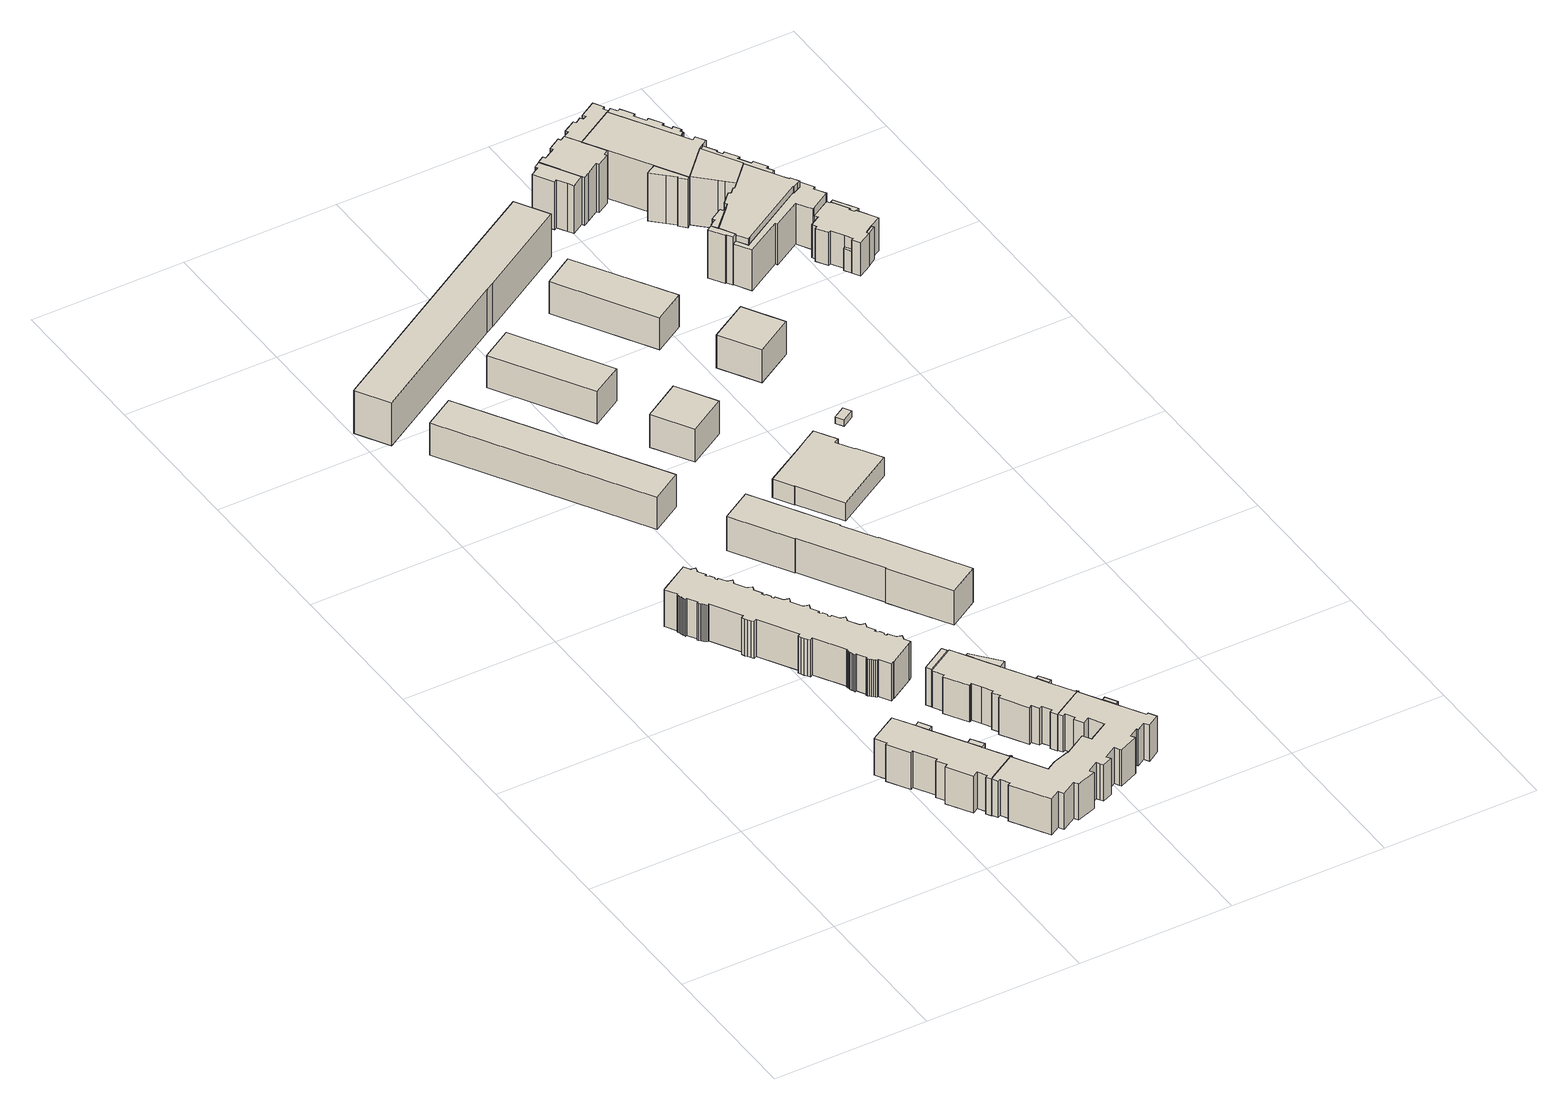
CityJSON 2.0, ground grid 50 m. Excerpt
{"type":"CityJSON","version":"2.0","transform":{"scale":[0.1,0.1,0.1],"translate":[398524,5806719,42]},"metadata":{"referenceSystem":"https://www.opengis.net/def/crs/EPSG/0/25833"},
"CityObjects":{
"building1":{"type":"Building","attributes":{"Gemeindeschluessel":"11000008","function":"31001_1010"},"address":[{"country":"Germany","locality":"Berlin","thoroughfareNumber":"40, 42","thoroughfareName":"Elfriede-Kuhr-Straße"}],"children":["building1-1","building1-2","building1-3"]},
"building1-1":{"type":"BuildingPart","attributes":{"BezugspunktDach":"2200","measuredHeight":13.09,"storeysAboveGround":4},"parents":["building1"],"geometry":[{"type":"MultiSurface","lod":"1","boundaries":[[[0,1,2,3,4,5,6,7,8,9,10,11,12,13,14,15,16,17,18,19,20,21,22,23]],[[24,25,26,27,28,29,30,31,32,33,34,35,36,37,38,39,40,41,42,43,44,45,46,47]],[[24,47,23,22]],[[25,24,22,21]],[[26,25,21,20]],[[27,26,20,48,49]],[[28,27,19,18]],[[29,28,18,50,51]],[[30,29,17,16]],[[31,30,16,15]],[[32,31,15,14]],[[33,32,14,13]],[[34,33,13,12]],[[35,34,12,11]],[[36,35,11,10]],[[37,36,10,9]],[[38,37,9,8]],[[39,38,8,7]],[[40,39,7,6]],[[41,40,6,5]],[[42,41,5,4]],[[43,42,4,3]],[[44,43,3,2]],[[45,44,2,1]],[[46,45,1,0]],[[47,46,0,23]],[[49,48,20,19]],[[51,50,18,17]]]}]},
"building1-2":{"type":"BuildingPart","attributes":{"BezugspunktDach":"2200","measuredHeight":12.94,"storeysAboveGround":4},"parents":["building1"],"geometry":[{"type":"MultiSurface","lod":"1","boundaries":[[[52,53,54,55]],[[56,57,51,50]],[[56,50,55,54]],[[57,56,54,53]],[[51,57,53,52]],[[18,17,52,55]],[[50,51,17,18]]]}]},
"building1-3":{"type":"BuildingPart","attributes":{"BezugspunktDach":"2200","measuredHeight":13.12,"storeysAboveGround":4},"parents":["building1"],"geometry":[{"type":"MultiSurface","lod":"1","boundaries":[[[58,59,60,61]],[[62,63,49,48]],[[62,48,61,60]],[[63,62,60,59]],[[49,63,59,58]],[[48,20,19,58,61]],[[49,19,20,48]]]}]},
"building2":{"type":"Building","attributes":{"Gemeindeschluessel":"11000008","BezugspunktDach":"2200","function":"31001_1010","measuredHeight":13.29,"storeysAboveGround":4},"address":[{"country":"Germany","locality":"Berlin","thoroughfareNumber":"32, 34, 36, 38","thoroughfareName":"Elfriede-Kuhr-Straße"}],"geometry":[{"type":"Solid","lod":"1","boundaries":[[[[64,65,66,67,68,69,70,71,72,73,74,75,76,77,78,79,80,81,82,83,84,85,86,87,88,89,90,91,92,93,94,95,96,97,98,99,100,101,102,103,104,105,106,107,108,109,110,111,112,113,114,115,116,117,118,119,120,121,122,123,124,125,126,127,128,129,130,131,132,133,134,135,136,137,138,139,140,141,142,143,144,145,146,147,148,149,150,151,152,153,154,155,156,157,158,159,160,161,162,163,164,165,166,167,168,169,170,171,172,173,174,175,176,177,178,179,180,181,182,183,184,185,186,187,188,189,190,191,192,193,194,195]],[[196,197,198,199,200,201,202,203,204,205,206,207,208,209,210,211,212,213,214,215,216,217,218,219,220,221,222,223,224,225,226,227,228,229,230,231,232,233,234,235,236,237,238,239,240,241,242,243,244,245,246,247,248,249,250,251,252,253,254,255,256,257,258,259,260,261,262,263,264,265,266,267,268,269,270,271,272,273,274,275,276,277,278,279,280,281,282,283,284,285,286,287,288,289,290,291,292,293,294,295,296,297,298,299,300,301,302,303,304,305,306,307,308,309,310,311,312,313,314,315,316,317,318,319,320,321,322,323,324,325,326,327]],[[196,327,195,194]],[[197,196,194,193]],[[198,197,193,192]],[[199,198,192,191]],[[200,199,191,190]],[[201,200,190,189]],[[202,201,189,188]],[[203,202,188,187]],[[204,203,187,186]],[[205,204,186,185]],[[206,205,185,184]],[[207,206,184,183]],[[208,207,183,182]],[[209,208,182,181]],[[210,209,181,180]],[[211,210,180,179]],[[212,211,179,178]],[[213,212,178,177]],[[214,213,177,176]],[[215,214,176,175]],[[216,215,175,174]],[[217,216,174,173]],[[218,217,173,172]],[[219,218,172,171]],[[220,219,171,170]],[[221,220,170,169]],[[222,221,169,168]],[[223,222,168,167]],[[224,223,167,166]],[[225,224,166,165]],[[226,225,165,164]],[[227,226,164,163]],[[228,227,163,162]],[[229,228,162,161]],[[230,229,161,160]],[[231,230,160,159]],[[232,231,159,158]],[[233,232,158,157]],[[234,233,157,156]],[[235,234,156,155]],[[236,235,155,154]],[[237,236,154,153]],[[238,237,153,152]],[[239,238,152,151]],[[240,239,151,150]],[[241,240,150,149]],[[242,241,149,148]],[[243,242,148,147]],[[244,243,147,146]],[[245,244,146,145]],[[246,245,145,144]],[[247,246,144,143]],[[248,247,143,142]],[[249,248,142,141]],[[250,249,141,140]],[[251,250,140,139]],[[252,251,139,138]],[[253,252,138,137]],[[254,253,137,136]],[[255,254,136,135]],[[256,255,135,134]],[[257,256,134,133]],[[258,257,133,132]],[[259,258,132,131]],[[260,259,131,130]],[[261,260,130,129]],[[262,261,129,128]],[[263,262,128,127]],[[264,263,127,126]],[[265,264,126,125]],[[266,265,125,124]],[[267,266,124,123]],[[268,267,123,122]],[[269,268,122,121]],[[270,269,121,120]],[[271,270,120,119]],[[272,271,119,118]],[[273,272,118,117]],[[274,273,117,116]],[[275,274,116,115]],[[276,275,115,114]],[[277,276,114,113]],[[278,277,113,112]],[[279,278,112,111]],[[280,279,111,110]],[[281,280,110,109]],[[282,281,109,108]],[[283,282,108,107]],[[284,283,107,106]],[[285,284,106,105]],[[286,285,105,104]],[[287,286,104,103]],[[288,287,103,102]],[[289,288,102,101]],[[290,289,101,100]],[[291,290,100,99]],[[292,291,99,98]],[[293,292,98,97]],[[294,293,97,96]],[[295,294,96,95]],[[296,295,95,94]],[[297,296,94,93]],[[298,297,93,92]],[[299,298,92,91]],[[300,299,91,90]],[[301,300,90,89]],[[302,301,89,88]],[[303,302,88,87]],[[304,303,87,86]],[[305,304,86,85]],[[306,305,85,84]],[[307,306,84,83]],[[308,307,83,82]],[[309,308,82,81]],[[310,309,81,80]],[[311,310,80,79]],[[312,311,79,78]],[[313,312,78,77]],[[314,313,77,76]],[[315,314,76,75]],[[316,315,75,74]],[[317,316,74,73]],[[318,317,73,72]],[[319,318,72,71]],[[320,319,71,70]],[[321,320,70,69]],[[322,321,69,68]],[[323,322,68,67]],[[324,323,67,66]],[[325,324,66,65]],[[326,325,65,64]],[[327,326,64,195]]]]}]},
"building3":{"type":"Building","attributes":{"Gemeindeschluessel":"11000008","BezugspunktDach":"2200","function":"31001_1010","measuredHeight":12.95,"storeysAboveGround":4},"address":[{"country":"Germany","locality":"Berlin","thoroughfareNumber":"44, 50","thoroughfareName":"Elfriede-Kuhr-Straße"}],"geometry":[{"type":"Solid","lod":"1","boundaries":[[[[328,329,330,331,332,333,334,335,336,337,338,339,340,341,342,343,344,345,346,347,348,349,350,351,352,353,354,355,356,357,358,359,360,361,362,363,364,365,366,367,368,369,370,371,372,373,374,375,376,377,14,13,12]],[[378,379,380,381,382,383,384,385,386,387,388,389,390,391,392,393,394,395,396,397,398,399,400,401,402,403,404,405,406,407,408,409,410,411,412,413,414,415,416,417,418,419,420,421,422,423,424,425,426,427,428,429,430]],[[378,430,12,13]],[[379,378,13,14]],[[380,379,14,377]],[[381,380,377,376]],[[382,381,376,375]],[[383,382,375,374]],[[384,383,374,373]],[[385,384,373,372]],[[386,385,372,371]],[[387,386,371,370]],[[388,387,370,369]],[[389,388,369,368]],[[390,389,368,367]],[[391,390,367,366]],[[392,391,366,365]],[[393,392,365,364]],[[394,393,364,363]],[[395,394,363,362]],[[396,395,362,361]],[[397,396,361,360]],[[398,397,360,359]],[[399,398,359,358]],[[400,399,358,357]],[[401,400,357,356]],[[402,401,356,355]],[[403,402,355,354]],[[404,403,354,353]],[[405,404,353,352]],[[406,405,352,351]],[[407,406,351,350]],[[408,407,350,349]],[[409,408,349,348]],[[410,409,348,347]],[[411,410,347,346]],[[412,411,346,345]],[[413,412,345,344]],[[414,413,344,343]],[[415,414,343,342]],[[416,415,342,341]],[[417,416,341,340]],[[418,417,340,339]],[[419,418,339,338]],[[420,419,338,337]],[[421,420,337,336]],[[422,421,336,335]],[[423,422,335,334]],[[424,423,334,333]],[[425,424,333,332]],[[426,425,332,331]],[[427,426,331,330]],[[428,427,330,329]],[[429,428,329,328]],[[430,429,328,12]]]]}]},
"building4":{"type":"Building","attributes":{"Gemeindeschluessel":"11000008","BezugspunktDach":"2200","function":"51009_1610","measuredHeight":13.22,"storeysAboveGround":0},"address":[{"country":"Germany","locality":"Berlin"}],"geometry":[{"type":"Solid","lod":"1","boundaries":[[[[431,432,433,434]],[[435,436,437,438]],[[435,438,434,433]],[[436,435,433,432]],[[437,436,432,431]],[[438,437,431,434]]]]}]},
"building5":{"type":"Building","attributes":{"Gemeindeschluessel":"11000008","BezugspunktDach":"2200","function":"31001_1010","measuredHeight":11.48,"storeysAboveGround":4},"address":[{"country":"Germany","locality":"Berlin","thoroughfareNumber":"19, 21, 23, 25","thoroughfareName":"Elfriede-Kuhr-Straße"}],"geometry":[{"type":"Solid","lod":"1","boundaries":[[[[439,440,441,442]],[[443,444,445,446]],[[443,446,442,441]],[[444,443,441,440]],[[445,444,440,439]],[[446,445,439,442]]]]}]},
"building6":{"type":"Building","attributes":{"Gemeindeschluessel":"11000008","BezugspunktDach":"2200","function":"31001_1010","measuredHeight":13.11,"storeysAboveGround":4},"address":[{"country":"Germany","locality":"Berlin","thoroughfareNumber":"46, 48","thoroughfareName":"Elfriede-Kuhr-Straße"}],"geometry":[{"type":"Solid","lod":"1","boundaries":[[[[447,448,449,450,451,452,453,454,455,456,457,458,459,460,461,462,463,362,361,360,464,465,466,467,468,469,470,471,472,473,474,475]],[[437,436,476,477,478,479,480,481,482,483,484,485,486,487,488,489,490,491,492,493,494,495,496,497,498,499,500,501,502,503,504,505]],[[437,505,475,474]],[[436,437,474,473]],[[476,436,473,472]],[[477,476,472,471]],[[478,477,471,470]],[[479,478,470,469]],[[480,479,469,468]],[[481,480,468,467]],[[482,481,467,466]],[[483,482,466,465]],[[484,483,465,464]],[[485,484,464,360]],[[486,485,360,361]],[[487,486,361,362]],[[488,487,362,463]],[[489,488,463,462]],[[490,489,462,461]],[[491,490,461,460]],[[492,491,460,459]],[[493,492,459,458]],[[494,493,458,457]],[[495,494,457,456]],[[496,495,456,455]],[[497,496,455,454]],[[498,497,454,453]],[[499,498,453,452]],[[500,499,452,451]],[[501,500,451,450]],[[502,501,450,449]],[[503,502,449,448]],[[504,503,448,447]],[[505,504,447,475]]]]}]},
"building7":{"type":"Building","attributes":{"Gemeindeschluessel":"11000008","BezugspunktDach":"2200","function":"51009_1610","measuredHeight":13.09,"storeysAboveGround":0},"address":[{"country":"Germany","locality":"Berlin"}],"geometry":[{"type":"Solid","lod":"1","boundaries":[[[[506,507,508,509,510,511,512,513]],[[514,515,516,517,518,519,520,521]],[[514,521,513,512]],[[515,514,512,511]],[[516,515,511,510]],[[517,516,510,509]],[[518,517,509,508]],[[519,518,508,507]],[[520,519,507,506]],[[521,520,506,513]]]]}]},
"building8":{"type":"Building","attributes":{"Gemeindeschluessel":"11000008","BezugspunktDach":"2200","function":"51009_1610","measuredHeight":12.93,"storeysAboveGround":0},"address":[{"country":"Germany","locality":"Berlin"}],"geometry":[{"type":"Solid","lod":"1","boundaries":[[[[522,523,524,525]],[[526,527,528,529]],[[526,529,525,524]],[[527,526,524,523]],[[528,527,523,522]],[[529,528,522,525]]]]}]},
"building9":{"type":"Building","attributes":{"Gemeindeschluessel":"11000008","BezugspunktDach":"2200","function":"51009_1610","measuredHeight":12.81,"storeysAboveGround":0},"address":[{"country":"Germany","locality":"Berlin"}],"geometry":[{"type":"Solid","lod":"1","boundaries":[[[[530,531,532,533]],[[534,535,536,537]],[[534,537,533,532]],[[535,534,532,531]],[[536,535,531,530]],[[537,536,530,533]]]]}]},
"building10":{"type":"Building","attributes":{"Gemeindeschluessel":"11000008","BezugspunktDach":"2200","function":"31001_1010","measuredHeight":12.2,"storeysAboveGround":4},"address":[{"country":"Germany","locality":"Berlin","thoroughfareNumber":"29, 31, 33","thoroughfareName":"Elfriede-Kuhr-Straße"}],"geometry":[{"type":"Solid","lod":"1","boundaries":[[[[538,539,540,541,542,543,544,545,546,547,548,549]],[[550,551,552,553,554,555,556,557,558,559,560,561]],[[550,561,549,548]],[[551,550,548,547]],[[552,551,547,546]],[[553,552,546,545]],[[554,553,545,544]],[[555,554,544,543]],[[556,555,543,542]],[[557,556,542,541]],[[558,557,541,540]],[[559,558,540,539]],[[560,559,539,538]],[[561,560,538,549]]]]}]},
"building11":{"type":"Building","attributes":{"Gemeindeschluessel":"11000008","BezugspunktDach":"2200","function":"31001_1010","measuredHeight":15.39,"storeysAboveGround":5},"address":[{"country":"Germany","locality":"Berlin","thoroughfareNumber":"11, 13, 15, 17, 7, 9","thoroughfareName":"Lieselotte-Berger-Straße"}],"geometry":[{"type":"Solid","lod":"1","boundaries":[[[[562,563,564,565,566,567,568,569]],[[570,571,572,573,574,575,576,577]],[[570,577,569,568]],[[571,570,568,567]],[[572,571,567,566]],[[573,572,566,565]],[[574,573,565,564]],[[575,574,564,563]],[[576,575,563,562]],[[577,576,562,569]]]]}]},
"building12":{"type":"Building","attributes":{"Gemeindeschluessel":"11000008","BezugspunktDach":"2200","function":"31001_1010","measuredHeight":11.66,"storeysAboveGround":4},"address":[{"country":"Germany","locality":"Berlin","thoroughfareNumber":"4, 6","thoroughfareName":"Gertrud-Dorka-Weg"}],"geometry":[{"type":"Solid","lod":"1","boundaries":[[[[578,579,580,581]],[[582,583,584,585]],[[582,585,581,580]],[[583,582,580,579]],[[584,583,579,578]],[[585,584,578,581]]]]}]},
"building13":{"type":"Building","attributes":{"Gemeindeschluessel":"11000008","BezugspunktDach":"2200","function":"31001_1010","measuredHeight":11.65,"storeysAboveGround":4},"address":[{"country":"Germany","locality":"Berlin","thoroughfareNumber":"10","thoroughfareName":"Jeanette-Wolff-Straße"}],"geometry":[{"type":"Solid","lod":"1","boundaries":[[[[586,587,588,589]],[[590,591,592,593]],[[590,593,589,588]],[[591,590,588,587]],[[592,591,587,586]],[[593,592,586,589]]]]}]},
"building14":{"type":"Building","attributes":{"name":"Kindertagesstätte","Gemeindeschluessel":"11000008","BezugspunktDach":"2200","function":"31001_3065","measuredHeight":6.6,"storeysAboveGround":2},"address":[{"country":"Germany","locality":"Berlin","thoroughfareNumber":"13","thoroughfareName":"Jeanette-Wolff-Straße"}],"geometry":[{"type":"Solid","lod":"1","boundaries":[[[[594,595,596,597,598,599,600,601,602,603,604,605]],[[606,607,608,609,610,611,612,613,614,615,616,617]],[[606,617,605,604]],[[607,606,604,603]],[[608,607,603,602]],[[609,608,602,601]],[[610,609,601,600]],[[611,610,600,599]],[[612,611,599,598]],[[613,612,598,597]],[[614,613,597,596]],[[615,614,596,595]],[[616,615,595,594]],[[617,616,594,605]]]]}]},
"building15":{"type":"Building","attributes":{"Gemeindeschluessel":"11000008","BezugspunktDach":"2200","function":"31001_1010","measuredHeight":11.55,"storeysAboveGround":4},"address":[{"country":"Germany","locality":"Berlin","thoroughfareNumber":"3, 5","thoroughfareName":"Gertrud-Dorka-Weg"}],"geometry":[{"type":"Solid","lod":"1","boundaries":[[[[618,619,620,621]],[[622,623,624,625]],[[622,625,621,620]],[[623,622,620,619]],[[624,623,619,618]],[[625,624,618,621]]]]}]},
"building16":{"type":"Building","attributes":{"Gemeindeschluessel":"11000008","BezugspunktDach":"2200","function":"31001_2723","measuredHeight":2.43,"storeysAboveGround":1},"address":[{"country":"Germany","locality":"Berlin","thoroughfareNumber":"13 (1)","thoroughfareName":"Jeanette-Wolff-Straße"}],"geometry":[{"type":"Solid","lod":"1","boundaries":[[[[626,627,628,629]],[[630,631,632,633]],[[630,633,629,628]],[[631,630,628,627]],[[632,631,627,626]],[[633,632,626,629]]]]}]},
"building17":{"type":"Building","attributes":{"Gemeindeschluessel":"11000008","BezugspunktDach":"2200","function":"31001_1010","measuredHeight":11.61,"storeysAboveGround":4},"address":[{"country":"Germany","locality":"Berlin","thoroughfareNumber":"8","thoroughfareName":"Jeanette-Wolff-Straße"}],"geometry":[{"type":"Solid","lod":"1","boundaries":[[[[634,635,636,637]],[[638,639,640,641]],[[638,641,637,636]],[[639,638,636,635]],[[640,639,635,634]],[[641,640,634,637]]]]}]},
"building18":{"type":"Building","attributes":{"Gemeindeschluessel":"11000008","function":"31001_1022"},"address":[{"country":"Germany","locality":"Berlin","thoroughfareNumber":"3","thoroughfareName":"Lieselotte-Berger-Straße"},{"country":"Germany","locality":"Berlin","thoroughfareNumber":"160, 162","thoroughfareName":"Waltersdorfer Chaussee"}],"children":["building18-1","building18-2","building18-3","building18-4","building18-5","building18-6","building18-7","building18-8","building18-9","building18-10","building18-11","building18-12","building18-13","building18-14","building18-15","building18-16"]},
"building18-1":{"type":"BuildingPart","attributes":{"BezugspunktDach":"2200","measuredHeight":7.8,"storeysAboveGround":6},"parents":["building18"],"geometry":[{"type":"Solid","lod":"1","boundaries":[[[[642,643,644,645]],[[646,647,648,649]],[[646,649,645,644]],[[649,648,642,645]],[[647,646,644,643]],[[648,647,643,642]]]]}]},
"building18-2":{"type":"BuildingPart","attributes":{"BezugspunktDach":"2200","measuredHeight":11.8,"storeysAboveGround":6},"parents":["building18"],"geometry":[{"type":"MultiSurface","lod":"1","boundaries":[[[650,651,652,653,654,655,656,657,658,659,660,661,662,663,664,665,666,667,668,669,670,671,672]],[[673,674,675,676,677,678,679,680,681,682,683,684,685,686,687,648,647,646,688,689,690,691,692]],[[673,692,672,671]],[[674,673,671,670]],[[675,674,670,674,675,669]],[[676,675,669,668]],[[677,676,668,667]],[[678,677,693,694]],[[679,678,694,695]],[[680,679,695,696,664]],[[681,680,696,697]],[[682,681,663,697,698,662]],[[683,682,662,661]],[[684,683,661,660]],[[685,684,699,700]],[[686,685,700,701]],[[687,686,658,657]],[[648,687,657,656]],[[643,642,656,655]],[[648,702,648,647]],[[644,643,647,646,647,655,654]],[[688,646,654,653]],[[689,688,653,652]],[[690,689,652,651]],[[691,690,651,650]],[[692,691,650,672]],[[694,693,667,666]],[[695,694,666,665]],[[665,664,696,695]],[[697,696,664,663]],[[662,698,697,663]],[[700,699,660,659]],[[701,700,659,658]],[[647,648,702,642,643]],[[646,647,643,644]]]}]},
"building18-3":{"type":"BuildingPart","attributes":{"BezugspunktDach":"2200","measuredHeight":11.59,"storeysAboveGround":6},"parents":["building18"],"geometry":[{"type":"MultiSurface","lod":"1","boundaries":[[[658,703,660,659]],[[699,704,701,700]],[[704,699,660,703]],[[701,704,703,658]],[[705,699,700,659,660]],[[706,700,701,658,659]]]}]},
"building18-4":{"type":"BuildingPart","attributes":{"BezugspunktDach":"2200","measuredHeight":17.16,"storeysAboveGround":6},"parents":["building18"],"geometry":[{"type":"MultiSurface","lod":"1","boundaries":[[[707,708,709,710,711,712,713,714,715,716,717,718]],[[719,720,721,722,723,724,725,726,727,728,729,730]],[[731,732,730,718,717]],[[733,734,735,717,716]],[[721,720,716,715]],[[722,721,715,714]],[[723,722,714,713]],[[724,723,713,712]],[[736,737,712,711]],[[725,724,738,739]],[[727,726,710,709]],[[729,728,708,707]],[[707,740,707,718]],[[719,730,732,731]],[[720,741,742,734,733]],[[735,734,742,719]],[[739,738,737,736]],[[743,726,725,711,710]],[[727,709,708,728]],[[730,729,740,707,718]]]}]},
"building18-5":{"type":"BuildingPart","attributes":{"BezugspunktDach":"2200","measuredHeight":17.16,"storeysAboveGround":6},"parents":["building18"],"geometry":[{"type":"MultiSurface","lod":"1","boundaries":[[[744,745,746,747,748,749,750,751,752]],[[753,754,755,756,757,758,759,760,761]],[[753,761,752,751]],[[754,753,751,750]],[[755,754,750,749]],[[756,755,749,748]],[[757,756,748,747]],[[758,757,747,746]],[[759,758,746,745]],[[762,763,764,745,744]],[[761,752,744,752]],[[760,765,763,762]],[[759,766,764,763,765,767]],[[760,744,752,761]]]}]},
"building18-6":{"type":"BuildingPart","attributes":{"BezugspunktDach":"2200","measuredHeight":17.19,"storeysAboveGround":6},"parents":["building18"],"geometry":[{"type":"MultiSurface","lod":"1","boundaries":[[[768,769,770,771,772,773,774,775,776,777,778,779,780,781,782,783,784,785,786,787,764,763,762]],[[765,759,788,789,790,791,792,793,794,795,796,797,798,799,800,801,802,803,804,805,806,807,760]],[[788,759,764,787]],[[789,788,787,786]],[[790,789,786,785]],[[791,790,785,784]],[[792,791,784,783]],[[793,792,783,782]],[[794,793,782,781]],[[808,809,779,778]],[[797,796,810,811]],[[798,797,778,777]],[[812,813,777,776]],[[799,798,814,815]],[[816,812,776,775]],[[800,799,815,817]],[[818,816,775,774]],[[801,800,817,819,820]],[[821,818,774,773]],[[802,801,819,822]],[[823,821,822,824,803,802,773,772]],[[804,803,772,771],[824,825,826,823]],[[827,826,828,771,770]],[[805,804,825,829]],[[806,805,770,769],[830,831,827,829]],[[807,806,830,832,833,831,769,768]],[[765,760,762,763]],[[759,834,765,763,764]],[[795,794,781,780]],[[795,780,779,796]],[[811,810,809,808]],[[815,814,813,812]],[[817,815,812,816]],[[820,819,817,816,818]],[[822,819,818,821]],[[824,822,821,823]],[[826,825,824,823]],[[829,825,828,826,827]],[[827,831,830,829]],[[831,833,832,830]],[[807,768,762,760]]]}]},
"building18-7":{"type":"BuildingPart","attributes":{"BezugspunktDach":"2200","measuredHeight":17.2,"storeysAboveGround":6},"parents":["building18"],"geometry":[{"type":"MultiSurface","lod":"1","boundaries":[[[835,836,837,838,711,710]],[[725,796,794,839,840,726]],[[841,711,710,711]],[[809,842,736,843,711,838]],[[810,796,725,739,844]],[[794,781,780,779,796,838,837]],[[839,794,837,836]],[[840,839,836,835]],[[726,840,835,710]],[[725,726,710,711,841]],[[810,844,842,809]],[[844,739,843,736,842,845]],[[846,795,780,781,794]],[[795,796,779,780]]]}]},
"building18-8":{"type":"BuildingPart","attributes":{"BezugspunktDach":"2200","measuredHeight":17.15,"storeysAboveGround":6},"parents":["building18"],"geometry":[{"type":"MultiSurface","lod":"1","boundaries":[[[847,848,849,850,752,851]],[[761,807,852,853,854,855]],[[761,855,851,752]],[[807,768,762,744,850]],[[852,807,832,856,857,833,850,849]],[[853,852,849,848]],[[854,853,848,847]],[[855,854,847,851]],[[761,752,744,760]],[[858,760,762,768,807]],[[833,857,856,832]]]}]},
"building18-9":{"type":"BuildingPart","attributes":{"BezugspunktDach":"2200","measuredHeight":17.16,"storeysAboveGround":6},"parents":["building18"],"geometry":[{"type":"Solid","lod":"1","boundaries":[[[[859,860,861,862,709,708,863]],[[728,727,864,865,866,867,868]],[[728,868,863,708]],[[864,727,709,862]],[[865,864,862,861]],[[866,865,861,860]],[[867,866,860,859]],[[868,867,859,863]],[[728,708,709,727]]]]}]},
"building18-10":{"type":"BuildingPart","attributes":{"BezugspunktDach":"2200","measuredHeight":16.92,"storeysAboveGround":6},"parents":["building18"],"geometry":[{"type":"MultiSurface","lod":"1","boundaries":[[[732,869,870,871,872,873,874,875,876,877,878,879,880,881]],[[882,883,884,885,886,887,888,889,890,891,892,893,730,894]],[[882,894,881,880]],[[883,882,880,879]],[[884,883,879,878]],[[885,884,878,877]],[[886,885,877,876]],[[887,886,876,875]],[[888,887,875,874]],[[889,888,874,873]],[[890,889,873,872]],[[891,890,872,871]],[[892,891,871,870]],[[893,892,870,869]],[[730,895,719,731,732,896]],[[869,731,719,893]],[[894,730,732,881]]]}]},
"building18-11":{"type":"BuildingPart","attributes":{"BezugspunktDach":"2200","measuredHeight":19.61,"storeysAboveGround":6},"parents":["building18"],"geometry":[{"type":"MultiSurface","lod":"1","boundaries":[[[734,733,897,898,899,900,901,902,903,904,905,906,907,908,909,910,911,912,913,914,735]],[[893,915,916,917,918,919,920,921,922,923,924,925,926,927,928,929,930,931,720,742,719]],[[869,731,719,735,914]],[[915,893,914,913]],[[916,915,913,912]],[[917,916,912,911]],[[918,917,911,910]],[[919,918,910,909]],[[920,919,909,908]],[[921,920,908,907]],[[922,921,907,906]],[[923,922,906,905]],[[924,923,905,904]],[[925,924,904,903]],[[926,925,903,902]],[[927,926,902,901]],[[928,927,901,900]],[[929,928,900,899]],[[930,929,899,898]],[[931,930,898,897]],[[720,931,897,733]],[[893,719,731,869]],[[742,720,733,734]],[[719,932,742,734,735]]]}]},
"building18-12":{"type":"BuildingPart","attributes":{"BezugspunktDach":"2200","measuredHeight":17.12,"storeysAboveGround":6},"parents":["building18"],"geometry":[{"type":"MultiSurface","lod":"1","boundaries":[[[933,934,935,936,937,938,939,707,940,941,942,943,944,945,946,947,948]],[[949,950,951,952,953,954,955,894,729,956,957,958,959,960,961,962,963]],[[949,963,948,947]],[[950,949,947,946]],[[951,950,946,945]],[[952,951,945,944]],[[953,952,944,943]],[[954,953,943,942]],[[955,954,942,941]],[[894,955,941,940]],[[940,718,732,881]],[[956,729,707,939]],[[957,956,939,938]],[[958,957,938,937]],[[959,958,937,936]],[[960,959,936,935]],[[961,960,935,934]],[[962,961,934,933]],[[964,965,933,948]],[[730,718,707,729,966]],[[894,881,732,730,967]],[[963,962,965,964]]]}]},
"building18-13":{"type":"BuildingPart","attributes":{"BezugspunktDach":"2200","measuredHeight":17.1,"storeysAboveGround":6},"parents":["building18"],"geometry":[{"type":"Solid","lod":"1","boundaries":[[[[968,969,970,971,965,964,972,973,974,975]],[[976,977,978,963,962,979,980,981,982,983]],[[976,983,975,974]],[[977,976,974,973]],[[978,977,973,972]],[[963,978,972,964]],[[979,962,965,971]],[[980,979,971,970]],[[981,980,970,969]],[[982,981,969,968]],[[983,982,968,975]],[[963,964,965,962]]]]}]},
"building18-14":{"type":"BuildingPart","attributes":{"BezugspunktDach":"2200","measuredHeight":11.54,"storeysAboveGround":6},"parents":["building18"],"geometry":[{"type":"MultiSurface","lod":"1","boundaries":[[[666,665,664,663,662,984,985,667]],[[986,987,698,697,696,695,694,693]],[[986,693,667,985]],[[987,986,985,984]],[[698,987,984,662]],[[698,662,663,697]],[[696,697,663,664,988]],[[696,664,665,695]],[[989,694,695,665,666]],[[693,694,666,667]]]}]},
"building18-15":{"type":"BuildingPart","attributes":{"BezugspunktDach":"2200","measuredHeight":18.11,"storeysAboveGround":6},"parents":["building18"],"geometry":[{"type":"MultiSurface","lod":"1","boundaries":[[[842,808,990,991,992,993,994,995,996,997,998,999,1000,1001,737,736]],[[738,1002,1003,1004,1005,1006,1007,1008,1009,1010,1011,1012,1013,811,844,739]],[[1002,738,737,1001]],[[1003,1002,1001,1000]],[[1004,1003,1000,999]],[[1005,1004,999,998]],[[1006,1005,998,997]],[[1007,1006,997,996]],[[1008,1007,996,995]],[[1009,1008,995,994]],[[1010,1009,994,993]],[[1011,1010,993,992]],[[1012,1011,992,991]],[[1013,1012,991,990]],[[811,1013,990,808]],[[1014,738,739,736,737]],[[811,1015,808,809,810]],[[844,810,809,842]],[[1016,739,844,842,736]]]}]},
"building18-16":{"type":"BuildingPart","attributes":{"BezugspunktDach":"2200","measuredHeight":14.56,"storeysAboveGround":6},"parents":["building18"],"geometry":[{"type":"MultiSurface","lod":"1","boundaries":[[[1017,1018,1019,1020,1021,1022,1023,1024,1025,1026,1027,1028,1029,813,812,816,818,823,826,831,833,857]],[[832,830,825,824,819,817,815,814,1030,1031,1032,1033,1034,1035,675,674,1036,1037,1038,1039,1040,856]],[[1030,814,813,1029]],[[1031,1030,1029,1028]],[[1032,1031,1028,1027]],[[1033,1032,1027,1026]],[[1034,1033,1026,1025]],[[1035,1034,1025,1024]],[[675,1035,1024,1023]],[[670,669,1023,1022]],[[1036,674,1022,1021]],[[1037,1036,1021,1020]],[[1038,1037,1020,1019]],[[1039,1038,1019,1018]],[[1040,1039,1018,1017]],[[856,1040,1017,857]],[[856,857,833,832]],[[830,832,833,831]],[[1041,825,829,827,826]],[[830,831,827,829]],[[825,826,823,824]],[[1042,819,822,821,818]],[[824,823,821,822]],[[817,819,818,816]],[[815,817,816,812]],[[814,815,812,813]],[[1043,674,675,669,670]]]}]}
},
"vertices":[
[456,461,156],[448,456,156],[489,387,156],[498,392,156],[538,326,156],[529,320,156],[548,290,156],[537,283,156],[584,205,156],[603,217,156],[619,190,156],[611,184,156],[620,169,156],[628,175,156],[722,231,156],[720,234,156],[716,232,156],[672,305,156],[649,344,156],[586,448,156],[564,486,156],[536,533,156],[525,550,156],[435,497,156],[525,550,25],[536,533,25],[564,486,25],[586,448,25],[649,344,25],[672,305,25],[716,232,25],[720,234,25],[722,231,25],[628,175,25],[620,169,25],[611,184,25],[619,190,25],[603,217,25],[584,205,25],[537,283,25],[548,290,25],[529,320,25],[538,326,25],[498,392,25],[489,387,25],[448,456,25],[456,461,25],[435,497,25],[564,486,26],[586,448,26],[649,344,27],[672,305,27],
[672,305,157],[687,314,157],[663,353,157],[649,344,157],[663,353,27],[687,314,27],
[586,448,157],[600,457,157],[578,495,157],[564,486,157],[578,495,26],[600,457,26],
[291,1388,142],[312,1353,142],[309,1351,142],[310,1346,142],[312,1341,142],[313,1336,142],[315,1330,142],[317,1325,142],[319,1320,142],[323,1322,142],[341,1293,142],[337,1290,142],[340,1286,142],[344,1282,142],[347,1278,142],[351,1274,142],[355,1270,142],[360,1267,142],[363,1269,142],[419,1175,142],[410,1170,142],[414,1160,142],[419,1152,142],[425,1143,142],[431,1135,142],[440,1140,142],[511,1022,142],[502,1016,142],[506,1007,142],[511,998,142],[517,990,142],[523,982,142],[531,987,142],[588,893,142],[585,891,142],[586,886,142],[587,881,142],[588,876,142],[590,871,142],[592,865,142],[594,860,142],[599,863,142],[616,833,142],[612,831,142],[615,826,142],[619,822,142],[623,818,142],[627,815,142],[631,811,142],[635,807,142],[638,809,142],[660,772,142],[669,778,142],[672,779,142],[750,826,142],[759,832,142],[747,852,142],[748,853,142],[751,866,142],[738,870,142],[737,869,142],[722,894,142],[716,890,142],[712,897,142],[714,904,142],[707,915,142],[701,917,142],[697,923,142],[702,927,142],[687,952,142],[688,952,142],[692,966,142],[679,969,142],[677,968,142],[655,1005,142],[656,1006,142],[660,1020,142],[646,1023,142],[645,1022,142],[630,1047,142],[624,1044,142],[620,1051,142],[622,1057,142],[615,1069,142],[609,1070,142],[605,1077,142],[610,1080,142],[595,1105,142],[596,1106,142],[600,1119,142],[586,1123,142],[585,1122,142],[563,1159,142],[564,1160,142],[568,1173,142],[554,1176,142],[553,1175,142],[538,1200,142],[533,1197,142],[529,1204,142],[530,1210,142],[523,1222,142],[517,1223,142],[513,1230,142],[518,1233,142],[503,1258,142],[504,1259,142],[508,1272,142],[495,1276,142],[493,1275,142],[471,1312,142],[472,1313,142],[476,1326,142],[462,1330,142],[461,1329,142],[446,1354,142],[441,1351,142],[437,1357,142],[438,1364,142],[431,1375,142],[425,1377,142],[421,1384,142],[426,1387,142],[411,1412,142],[413,1413,142],[416,1426,142],[403,1429,142],[401,1428,142],[389,1449,142],[380,1444,142],[299,1395,142],[290,1390,142],[299,1395,10],[380,1444,10],[389,1449,10],[401,1428,10],[403,1429,10],[416,1426,10],[413,1413,10],[411,1412,10],[426,1387,10],[421,1384,10],[425,1377,10],[431,1375,10],[438,1364,10],[437,1357,10],[441,1351,10],[446,1354,10],[461,1329,10],[462,1330,10],[476,1326,10],[472,1313,10],[471,1312,10],[493,1275,10],[495,1276,10],[508,1272,10],[504,1259,10],[503,1258,10],[518,1233,10],[513,1230,10],[517,1223,10],[523,1222,10],[530,1210,10],[529,1204,10],[533,1197,10],[538,1200,10],[553,1175,10],[554,1176,10],[568,1173,10],[564,1160,10],[563,1159,10],[585,1122,10],[586,1123,10],[600,1119,10],[596,1106,10],[595,1105,10],[610,1080,10],[605,1077,10],[609,1070,10],[615,1069,10],[622,1057,10],[620,1051,10],[624,1044,10],[630,1047,10],[645,1022,10],[646,1023,10],[660,1020,10],[656,1006,10],[655,1005,10],[677,968,10],[679,969,10],[692,966,10],[688,952,10],[687,952,10],[702,927,10],[697,923,10],[701,917,10],[707,915,10],[714,904,10],[712,897,10],[716,890,10],[722,894,10],[737,869,10],[738,870,10],[751,866,10],[748,853,10],[747,852,10],[759,832,10],[750,826,10],[672,779,10],[669,778,10],[660,772,10],[638,809,10],[635,807,10],[631,811,10],[627,815,10],[623,818,10],[619,822,10],[615,826,10],[612,831,10],[616,833,10],[599,863,10],[594,860,10],[592,865,10],[590,871,10],[588,876,10],[587,881,10],[586,886,10],[585,891,10],[588,893,10],[531,987,10],[523,982,10],[517,990,10],[511,998,10],[506,1007,10],[502,1016,10],[511,1022,10],[440,1140,10],[431,1135,10],[425,1143,10],[419,1152,10],[414,1160,10],[410,1170,10],[419,1175,10],[363,1269,10],[360,1267,10],[355,1270,10],[351,1274,10],[347,1278,10],[344,1282,10],[340,1286,10],[337,1290,10],[341,1293,10],[323,1322,10],[319,1320,10],[317,1325,10],[315,1330,10],[313,1336,10],[312,1341,10],[310,1346,10],[309,1351,10],[312,1353,10],[291,1388,10],[290,1390,10],
[631,150,156],[640,155,156],[656,128,156],[647,123,156],[718,5,156],[751,25,156],[761,8,156],[810,37,156],[817,24,156],[882,46,156],[874,59,156],[909,80,156],[916,69,156],[921,60,156],[955,74,156],[947,87,156],[988,112,156],[996,97,156],[1000,92,156],[1062,119,156],[1054,132,156],[1084,150,156],[1086,145,156],[1115,162,156],[1125,146,156],[1164,170,156],[1149,195,156],[1143,192,156],[1093,275,156],[1071,311,156],[1031,378,156],[1035,380,156],[1033,383,156],[939,327,156],[930,322,156],[939,307,156],[948,312,156],[964,284,156],[956,279,156],[973,250,156],[994,263,156],[1021,217,156],[954,177,156],[938,204,156],[866,160,156],[866,162,156],[811,144,156],[780,125,156],[720,225,156],[724,228,156],[628,175,27],[722,231,27],[724,228,27],[720,225,27],[780,125,27],[811,144,27],[866,162,27],[866,160,27],[938,204,27],[954,177,27],[1021,217,27],[994,263,27],[973,250,27],[956,279,27],[964,284,27],[948,312,27],[939,307,27],[930,322,27],[939,327,27],[1033,383,27],[1035,380,27],[1031,378,27],[1071,311,27],[1093,275,27],[1143,192,27],[1149,195,27],[1164,170,27],[1125,146,27],[1115,162,27],[1086,145,27],[1084,150,27],[1054,132,27],[1062,119,27],[1000,92,27],[996,97,27],[988,112,27],[947,87,27],[955,74,27],[921,60,27],[916,69,27],[909,80,27],[874,59,27],[882,46,27],[817,24,27],[810,37,27],[761,8,27],[751,25,27],[718,5,27],[647,123,27],[656,128,27],[640,155,27],[631,150,27],[620,169,27],
[732,675,158],[815,725,158],[805,742,158],[722,692,158],[805,742,25],[815,725,25],[732,675,25],[722,692,25],
[499,1770,127],[598,1830,127],[227,2447,127],[129,2388,127],[227,2447,12],[598,1830,12],[499,1770,12],[129,2388,12],
[733,671,156],[751,639,156],[743,634,156],[787,561,156],[791,563,156],[796,566,156],[812,538,156],[831,506,156],[823,501,156],[837,477,156],[828,472,156],[878,388,156],[887,394,156],[901,370,156],[910,375,156],[927,347,156],[918,342,156],[1031,387,156],[1027,384,156],[984,455,156],[963,491,156],[905,587,156],[902,593,156],[873,640,156],[849,682,156],[821,728,156],[815,725,156],[732,675,156],[731,674,156],[821,728,25],[849,682,25],[873,640,25],[902,593,25],[905,587,25],[963,491,25],[984,455,25],[1027,384,25],[1031,387,25],[1033,383,25],[939,327,25],[930,322,25],[918,342,25],[927,347,25],[910,375,25],[901,370,25],[887,394,25],[878,388,25],[828,472,25],[837,477,25],[823,501,25],[831,506,25],[812,538,25],[796,566,25],[791,563,25],[787,561,25],[743,634,25],[751,639,25],[733,671,25],[731,674,25],
[873,640,157],[902,593,157],[905,587,157],[927,601,157],[924,606,157],[860,682,157],[857,687,157],[849,682,157],[857,687,26],[860,682,26],[924,606,26],[927,601,26],[905,587,26],[902,593,26],[873,640,26],[849,682,26],
[984,455,157],[994,462,157],[973,497,157],[963,491,157],[973,497,28],[994,462,28],[984,455,28],[963,491,28],
[1093,275,158],[1103,281,158],[1082,317,158],[1071,311,158],[1082,317,30],[1103,281,30],[1093,275,30],[1071,311,30],
[723,1396,140],[725,1397,140],[872,1151,140],[870,1150,140],[982,964,140],[1080,1024,140],[927,1280,140],[925,1279,140],[862,1383,140],[864,1384,140],[710,1641,140],[612,1582,140],[710,1641,18],[864,1384,18],[862,1383,18],[925,1279,18],[927,1280,18],[1080,1024,18],[982,964,18],[870,1150,18],[872,1151,18],[725,1397,18],[723,1396,18],[612,1582,18],
[67,2491,155],[561,2787,155],[587,2802,155],[890,2984,155],[829,3087,155],[525,2906,155],[499,2890,155],[6,2594,155],[499,2890,1],[525,2906,1],[829,3087,1],[890,2984,1],[587,2802,1],[561,2787,1],[67,2491,1],[6,2594,1],
[604,2265,127],[703,2324,127],[524,2625,127],[424,2565,127],[524,2625,11],[703,2324,11],[604,2265,11],[424,2565,11],
[746,1972,131],[870,2046,131],[796,2171,131],[672,2096,131],[796,2171,14],[870,2046,14],[746,1972,14],[672,2096,14],
[884,1663,80],[885,1664,80],[968,1526,80],[1166,1644,80],[1120,1720,80],[1117,1719,80],[1084,1774,80],[1099,1782,80],[1059,1849,80],[1019,1826,80],[981,1802,80],[848,1723,80],[981,1802,14],[1019,1826,14],[1059,1849,14],[1099,1782,14],[1084,1774,14],[1117,1719,14],[1120,1720,14],[1166,1644,14],[968,1526,14],[885,1664,14],[884,1663,14],[848,1723,14],
[926,2457,127],[1025,2517,127],[844,2818,127],[746,2758,127],[844,2818,12],[1025,2517,12],[926,2457,12],[746,2758,12],
[1186,1891,39],[1225,1914,39],[1210,1939,39],[1171,1916,39],[1210,1939,15],[1225,1914,15],[1186,1891,15],[1171,1916,15],
[1092,2180,131],[1216,2254,131],[1142,2378,131],[1018,2304,131],[1142,2378,14],[1216,2254,14],[1092,2180,14],[1018,2304,14],
[1571,2484,80],[1579,2488,80],[1565,2511,80],[1558,2506,80],[1565,2511,2],[1579,2488,2],[1571,2484,2],[1558,2506,2],
[1520,2587,120],[1512,2582,120],[1534,2546,120],[1542,2550,120],[1565,2511,120],[1579,2488,120],[1571,2484,120],[1586,2459,120],[1629,2484,120],[1624,2492,120],[1651,2509,120],[1688,2530,120],[1652,2590,120],[1650,2593,120],[1646,2590,120],[1637,2605,120],[1642,2607,120],[1610,2660,120],[1607,2659,120],[1601,2669,120],[1538,2632,120],[1545,2621,120],[1512,2601,120],[1545,2621,2],[1538,2632,2],[1601,2669,2],[1607,2659,2],[1610,2660,2],[1642,2607,2],[1637,2605,2],[1646,2590,2],[1650,2593,2],[1652,2590,2],[1688,2530,2],[1651,2509,2],[1624,2492,2],[1629,2484,2],[1586,2459,2],[1542,2550,2],[1534,2546,2],[1512,2582,2],[1520,2587,2],[1512,2601,2],[1610,2660,4],[1642,2607,4],[1637,2605,4],[1646,2590,4],[1650,2593,4],[1652,2590,4],[1651,2509,4],[1624,2492,4],[1629,2484,4],[1571,2484,51],
[1656,2501,120],[1656,2501,4],[1651,2509,95],[1624,2492,9],
[1163,3128,172],[1239,3002,172],[1296,2907,172],[1298,2908,172],[1388,3002,172],[1405,3012,172],[1422,3023,172],[1404,3053,172],[1391,3045,172],[1372,3078,172],[1252,3276,172],[1121,3198,172],[1252,3276,0],[1372,3078,0],[1391,3045,0],[1404,3053,0],[1422,3023,0],[1405,3012,0],[1388,3002,0],[1298,2908,0],[1296,2907,0],[1239,3002,0],[1163,3128,0],[1121,3198,0],[1252,3276,170],[1121,3198,170],[1372,3078,171],[1312,3177,171],[1252,3276,171],[1388,3002,167],[1405,3012,167],[1405,3012,2],[1388,3002,2],[1163,3128,86],[1349,3115,0],[1312,3177,0],[1298,2908,142],
[1246,2668,172],[1315,2739,172],[1299,2729,172],[1294,2738,172],[1253,2713,172],[1258,2705,172],[1238,2693,172],[1239,2691,172],[1234,2688,172],[1239,2691,0],[1238,2693,0],[1258,2705,0],[1253,2713,0],[1294,2738,0],[1299,2729,0],[1315,2739,0],[1246,2668,0],[1234,2688,0],[1246,2668,169],[1251,2673,169],[1315,2739,169],[1251,2673,0],[1315,2739,128],[1292,2715,0],
[1274,2620,169],[1295,2585,169],[1301,2589,169],[1525,2723,169],[1527,2720,169],[1543,2729,169],[1553,2734,169],[1538,2760,169],[1534,2758,169],[1522,2777,169],[1505,2806,169],[1459,2883,169],[1454,2877,169],[1394,2815,169],[1380,2801,169],[1377,2804,169],[1361,2787,169],[1354,2793,169],[1321,2759,169],[1327,2752,169],[1327,2752,0],[1321,2759,0],[1354,2793,0],[1361,2787,0],[1377,2804,0],[1380,2801,0],[1394,2815,0],[1454,2877,0],[1459,2883,0],[1505,2806,0],[1522,2777,0],[1534,2758,0],[1538,2760,0],[1553,2734,0],[1543,2729,0],[1527,2720,0],[1525,2723,0],[1301,2589,0],[1295,2585,0],[1274,2620,0],[1505,2806,167],[1459,2883,167],[1459,2883,2],[1505,2806,2],[1534,2758,148],[1522,2777,148],[1522,2777,2],[1534,2758,2],[1538,2760,148],[1538,2760,2],[1553,2734,148],[1553,2734,2],[1553,2734,26],[1543,2729,148],[1543,2729,2],[1527,2720,148],[1527,2720,2],[1525,2723,2],[1525,2723,148],[1301,2589,148],[1525,2723,84],[1301,2589,2],[1295,2585,2],[1295,2585,148],[1274,2620,2],[1274,2620,148],[1311,2735,0],
[1357,2851,172],[1371,2837,172],[1394,2815,172],[1459,2883,172],[1371,2837,0],[1357,2851,0],[1388,3002,31],[1446,2904,167],[1388,3002,126],[1446,2904,2],[1446,2904,128],[1417,2839,0],
[1246,2629,172],[1249,2630,172],[1261,2612,172],[1274,2620,172],[1217,2677,172],[1261,2612,0],[1249,2630,0],[1246,2629,0],[1217,2677,0],[1261,2612,2],[1261,2612,148],[1263,2639,0],
[1245,2947,172],[1269,2924,172],[1266,2920,172],[1288,2898,172],[1207,2984,172],[1288,2898,0],[1266,2920,0],[1269,2924,0],[1245,2947,0],[1207,2984,0],
[1260,3281,170],[1250,3297,170],[1259,3303,170],[1240,3334,170],[1186,3302,170],[1192,3292,170],[1180,3286,170],[1174,3295,170],[1154,3282,170],[1149,3290,170],[1108,3266,170],[1113,3258,170],[1092,3246,170],[1113,3258,0],[1108,3266,0],[1149,3290,0],[1154,3282,0],[1174,3295,0],[1180,3286,0],[1192,3292,0],[1186,3302,0],[1240,3334,0],[1259,3303,0],[1250,3297,0],[1260,3281,0],[1092,3246,0],[1182,3235,0],[1121,3198,98],
[1375,3080,171],[1384,3086,171],[1388,3088,171],[1382,3098,171],[1390,3103,171],[1377,3125,171],[1369,3120,171],[1353,3147,171],[1361,3152,171],[1337,3192,171],[1336,3193,171],[1328,3188,171],[1306,3225,171],[1314,3230,171],[1289,3271,171],[1281,3266,171],[1269,3287,171],[1260,3281,171],[1269,3287,0],[1281,3266,0],[1289,3271,0],[1314,3230,0],[1306,3225,0],[1328,3188,0],[1336,3193,0],[1337,3192,0],[1361,3152,0],[1353,3147,0],[1369,3120,0],[1377,3125,0],[1390,3103,0],[1382,3098,0],[1388,3088,0],[1384,3086,0],[1375,3080,0],[1305,3189,0],
[1041,3066,172],[1045,3058,172],[1065,3070,172],[1105,3094,172],[1110,3086,172],[1151,3110,172],[1146,3118,172],[1092,3246,172],[1088,3243,172],[1076,3236,172],[1071,3244,172],[1030,3219,172],[1035,3211,172],[997,3189,172],[993,3197,172],[971,3184,172],[993,3197,0],[997,3189,0],[1035,3211,0],[1030,3219,0],[1071,3244,0],[1076,3236,0],[1088,3243,0],[1146,3118,0],[1151,3110,0],[1110,3086,0],[1105,3094,0],[1065,3070,0],[1045,3058,0],[1041,3066,0],[971,3184,0],[971,3184,171],[1041,3066,171],[1158,3136,0],[1119,3202,0],
[964,3085,171],[972,3090,171],[990,3060,171],[1001,3042,171],[952,3172,171],[956,3164,171],[945,3157,171],[927,3147,171],[945,3157,0],[956,3164,0],[952,3172,0],[1001,3042,0],[990,3060,0],[972,3090,0],[964,3085,0],[927,3147,0],
[1662,2596,120],[1619,2666,120],[1619,2666,4],[1662,2596,4],[1646,2590,93],[1642,2607,105],
[1518,2814,167],[1505,2834,167],[1513,2839,167],[1489,2880,167],[1481,2875,167],[1459,2912,167],[1458,2913,167],[1467,2917,167],[1442,2958,167],[1434,2953,167],[1424,2970,167],[1428,2973,167],[1428,2973,2],[1424,2970,2],[1434,2953,2],[1442,2958,2],[1467,2917,2],[1458,2913,2],[1459,2912,2],[1481,2875,2],[1489,2880,2],[1513,2839,2],[1505,2834,2],[1518,2814,2],[1405,3012,49],[1505,2806,85],[1388,3002,11],
[1292,2560,148],[1409,2630,148],[1413,2623,148],[1505,2677,148],[1534,2629,148],[1538,2632,148],[1601,2669,148],[1603,2671,148],[1581,2707,148],[1589,2712,148],[1565,2753,148],[1557,2749,148],[1535,2785,148],[1535,2785,2],[1557,2749,2],[1565,2753,2],[1589,2712,2],[1581,2707,2],[1603,2671,2],[1534,2629,2],[1505,2677,2],[1413,2623,2],[1409,2630,2],[1292,2560,2],[1525,2723,75],[1553,2734,127],[1538,2632,26]
]}
